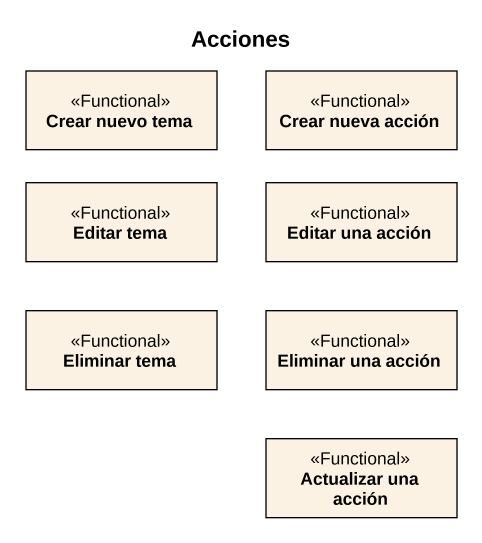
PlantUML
@startuml
title Acciones
hide circle
hide empty members
class "Crear nuevo tema" as Crear_nuevo_tema <<Functional>>
class "Crear nueva acción" as Crear_nueva_acción <<Functional>>
class "Editar tema" as Editar_tema <<Functional>>
class "Editar una acción" as Editar_una_acción <<Functional>>
class "Eliminar tema" as Eliminar_tema <<Functional>>
class "Eliminar una acción" as Eliminar_una_acción <<Functional>>
class "Actualizar una acción" as Actualizar_una_acción <<Functional>>
@enduml
